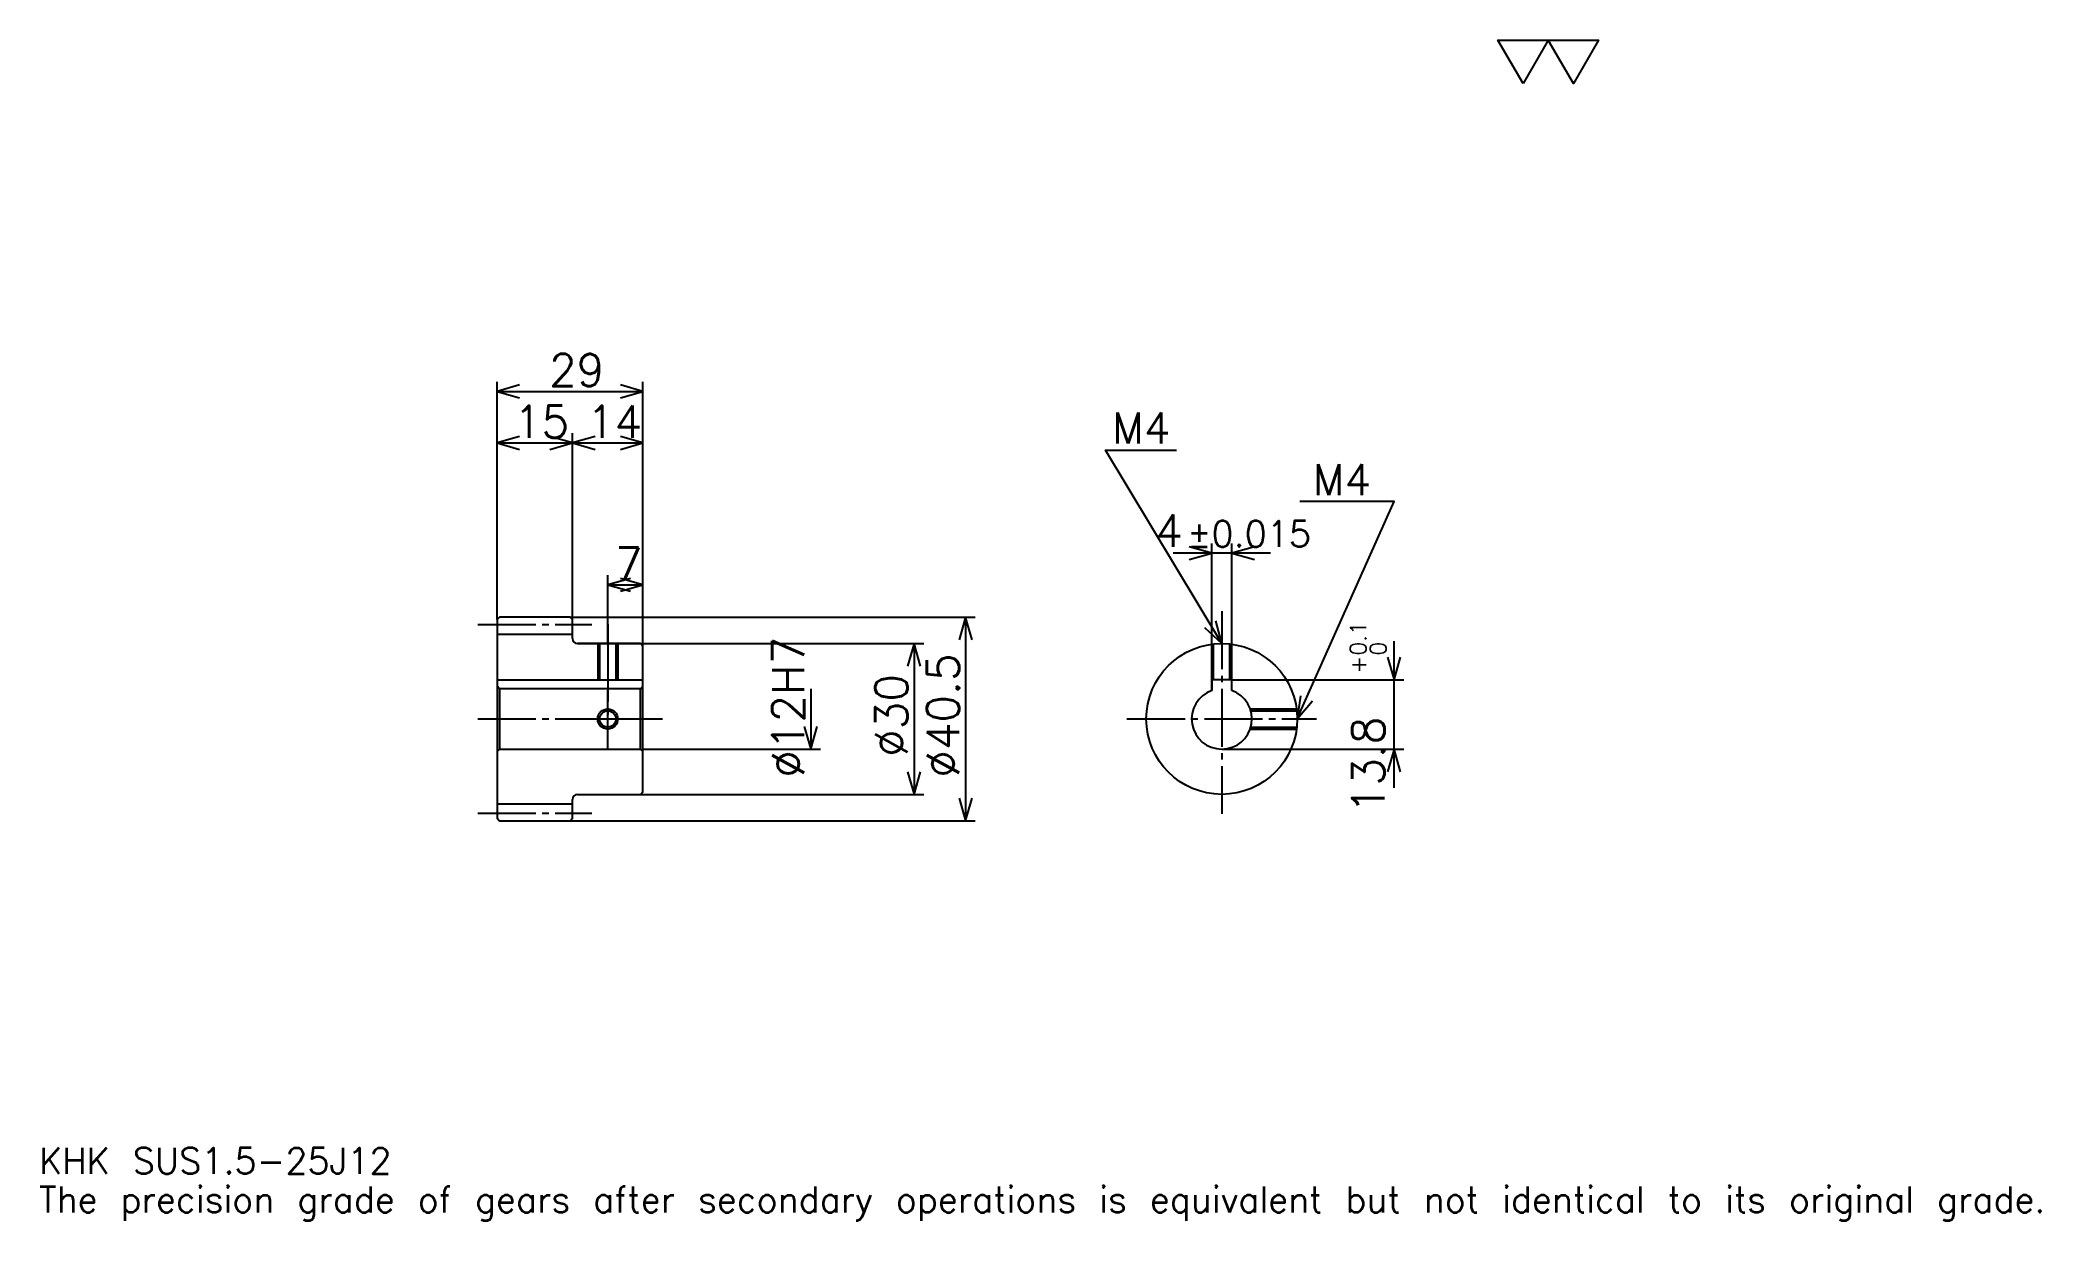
# Model space of a CAD drawing. Extents: x 13 to 411, y 5 to 240.
import ezdxf

# ---------------------------------------------------------------- set-up
doc = ezdxf.new("R2010")
doc.units = 0
doc.linetypes.add('DASHDOT', pattern=[15.391305, 11.543478, -1.282609, 1.282609, -1.282609])
doc.layers.get('0').update_dxf_attribs({"linetype": 'CONTINUOUS'})
doc.layers.add('DASHDOT', color=6, linetype='DASHDOT')
doc.styles.add('KANJI', font='TXT', dxfattribs={"bigfont": 'BIGFONT'})

msp = doc.modelspace()

# ---------------------------------------------------------------- linework, layer by layer
at = {"color": 5}
for p, q in [((103.891296, 124.782608), (103.891296, 171.597824)), ((132.891296, 124.782608), (132.891296, 171.597824)), ((103.891296, 169.67392), (132.891296, 169.67392)), ((103.891296, 159.41304), (118.891296, 159.41304)), ((118.891296, 124.782608), (118.891296, 161.33696)), ((118.891296, 159.41304), (132.891296, 159.41304)), ((245.934769, 112.332611), (245.934769, 139.413055)), ((249.934769, 112.332611), (249.934769, 139.413055)), ((257.630432, 137.489136), (238.23912, 137.489136)), ((125.891296, 124.782608), (125.891296, 133.119568)), ((125.891296, 131.195648), (132.891296, 131.195648)), ((103.891296, 124.282608), (103.891296, 124.782608)), ((118.391296, 124.782608), (132.891296, 124.782608)), ((118.891296, 124.282608), (118.891296, 124.782608)), ((125.891296, 119.532608), (125.891296, 124.782608)), ((125.891296, 119.532608), (125.891296, 124.782608)), ((132.891296, 124.782608), (198.945648, 124.782608)), ((132.891296, 119.032608), (132.891296, 124.782608)), ((197.021729, 124.782608), (197.021729, 84.282608)), ((119.891296, 119.532608), (132.891296, 119.532608)), ((132.891296, 119.532608), (188.684784, 119.532608)), ((186.760864, 119.532608), (186.760864, 89.532608)), ((282.173889, 90.83696), (282.173889, 120.028259)), ((249.934769, 112.332611), (284.097839, 112.332611)), ((166.23912, 110.532608), (166.23912, 98.532608)), ((132.891296, 98.532608), (168.16304, 98.532608)), ((247.934769, 98.532608), (284.097839, 98.532608)), ((119.891296, 89.532608), (132.891296, 89.532608)), ((132.891296, 89.532608), (188.684784, 89.532608)), ((118.391296, 84.282608), (132.891296, 84.282608)), ((132.891296, 84.282608), (198.945648, 84.282608))]:
    msp.add_line(p, q, dxfattribs=at)
at = {"color": 4}
for p, q in [((103.891296, 121.407608), (118.891296, 121.407608)), ((103.891296, 112.332611), (132.891296, 112.332611)), ((104.391296, 110.532608), (104.391296, 98.532608)), ((132.391296, 110.532608), (132.891296, 111.032608)), ((132.391296, 98.532608), (132.891296, 98.032608)), ((103.891296, 87.657608), (118.891296, 87.657608))]:
    msp.add_line(p, q, dxfattribs=at)
at = {"color": 7}
msp.add_lwpolyline([(307.82608, 230.869568), (302.823914, 239.540009), (322.832611, 239.540009), (317.830414, 230.869568), (312.828247, 239.540009), (307.82608, 230.869568)], dxfattribs=at)
at = {"color": 5}
for points in [[(108.380424, 170.956512), (103.891296, 169.67392), (108.380424, 168.391296)], [(128.402161, 168.391296), (132.891296, 169.67392), (128.402161, 170.956512)], [(108.380424, 160.695648), (103.891296, 159.41304), (108.380424, 158.130432)], [(114.402168, 158.130432), (118.891296, 159.41304), (114.402168, 160.695648)], [(123.380424, 160.695648), (118.891296, 159.41304), (123.380424, 158.130432)], [(128.402161, 158.130432), (132.891296, 159.41304), (128.402161, 160.695648)], [(247.934769, 119.532608), (224.847809, 158.010864), (238.956512, 158.010864)], [(262.934753, 104.532608), (282.173889, 147.75), (263.447815, 147.75)], [(241.445633, 136.206528), (245.934769, 137.489136), (241.445633, 138.771744)], [(254.423904, 138.771744), (249.934769, 137.489136), (254.423904, 136.206528)], [(130.380432, 132.478256), (125.891296, 131.195648), (130.380432, 129.91304)], [(128.402161, 129.91304), (132.891296, 131.195648), (128.402161, 132.478256)], [(198.304337, 120.29348), (197.021729, 124.782608), (195.73912, 120.29348)], [(244.525299, 122.722107), (247.934769, 119.532608), (246.72496, 124.041901)], [(188.043472, 115.04348), (186.760864, 119.532608), (185.478256, 115.04348)], [(280.891296, 116.821739), (282.173889, 112.332611), (283.456512, 116.821739)], [(263.588715, 109.15535), (262.934753, 104.532608), (265.93219, 108.112091)], [(164.956512, 103.021736), (166.23912, 98.532608), (167.521729, 103.021736)], [(283.456512, 94.04348), (282.173889, 98.532608), (280.891296, 94.04348)], [(185.478256, 94.021736), (186.760864, 89.532608), (188.043472, 94.021736)], [(195.73912, 88.771736), (197.021729, 84.282608), (198.304337, 88.771736)]]:
    msp.add_lwpolyline(points, dxfattribs=at)
at = {"color": 4}
for points in [[(118.891296, 120.532608), (118.891296, 124.282608), (118.391296, 124.782608), (104.391296, 124.782608), (103.891296, 124.282608), (103.891296, 98.032608)], [(119.891296, 89.532608), (132.391296, 89.532608), (132.891296, 90.032608), (132.891296, 119.032608), (132.391296, 119.532608), (119.891296, 119.532608)], [(123.891296, 119.532608), (123.891296, 112.332611)], [(124.271294, 119.532608), (124.271294, 112.332611)], [(127.511299, 119.532608), (127.511299, 112.332611)], [(127.891296, 119.532608), (127.891296, 112.332611)], [(245.934769, 110.189461), (245.934769, 119.398674)], [(246.314774, 112.332611), (246.314774, 119.44487)], [(249.554764, 112.332611), (249.554764, 119.44487)], [(249.934769, 110.189461), (249.934769, 119.398674)], [(249.934769, 110.189461), (249.934769, 112.332611), (245.934769, 112.332611), (245.934769, 110.189461)], [(103.891296, 98.032608), (104.391296, 98.532608), (132.391296, 98.532608), (132.391296, 110.532608), (104.391296, 110.532608), (103.891296, 111.032608)], [(253.591629, 106.532608), (262.800842, 106.532608)], [(253.711929, 106.152611), (262.847046, 106.152611)], [(253.591629, 102.532608), (262.800842, 102.532608)], [(253.711929, 102.912605), (262.847046, 102.912605)], [(103.891296, 98.032608), (103.891296, 84.782608), (104.391296, 84.282608), (118.391296, 84.282608), (118.891296, 84.782608), (118.891296, 88.532608)]]:
    msp.add_lwpolyline(points, dxfattribs=at)
for centre, radius in [((247.934769, 104.532608), 15), ((125.891296, 104.532608), 1.62)]:
    msp.add_circle(centre, radius, dxfattribs=at)
at = {"color": 7}
msp.add_circle((125.891296, 104.532608), 2, dxfattribs=at)
at = {"color": 4}
for centre, radius, start, end in [((119.891296, 120.532608), 1, 180, 270), ((247.934769, 104.532608), 6, 109.47122094, 70.52877906), ((119.891296, 88.532608), 1, 90, 180)]:
    msp.add_arc(centre, radius, start, end, dxfattribs=at)
at = {"layer": 'DASHDOT', "color": 7}
for p, q in [((247.934769, 125.945648), (247.934769, 85.684784)), ((100.043472, 123.282608), (122.73912, 123.282608)), ((125.891296, 119.532608), (125.891296, 104.532608)), ((100.043472, 104.532608), (136.73912, 104.532608)), ((229.086945, 104.532608), (266.782593, 104.532608)), ((100.043472, 85.782608), (122.73912, 85.782608))]:
    msp.add_line(p, q, dxfattribs=at)
for points in [[(125.891296, 123.380432), (125.891296, 108.484779)], [(125.891296, 98.684784), (125.891296, 110.380432)], [(120.043472, 104.532608), (131.73912, 104.532608)]]:
    msp.add_lwpolyline(points, dxfattribs=at)

# ---------------------------------------------------------------- texts
at = {"color": 7, "style": 'KANJI'}
for s, height, p in [('29', 6.413043, (114.222816, 170.699997)), ('15', 6.413043, (107.222816, 160.439133)), ('14', 6.413043, (121.722816, 160.439133)), ('M4', 6.156522, (226.130432, 159.293472)), ('M4', 6.156522, (266.013031, 149.032608)), ('4', 6.413043, (234.696976, 138.771744)), ('%%p0.015', 5.130435, (241.045105, 138.771744)), ('7', 6.413043, (127.307053, 132.221741)), ('KHK SUS1.5-25J12', 5.130435, (12.826087, 14.108696)), ('The precision grade of gears after secondary operations is equivalent but not identical to its original grade.', 5.130435, (12.826087, 6.413043))]:
    msp.add_text(s, height=height, dxfattribs=at).set_placement(p)
for s, height, p in [('%%c12H7', 6.413043, (164.956512, 92.828804)), ('0.1', 3.206522, (276.658691, 117.116219)), ('0', 3.206522, (280.634766, 117.116219)), ('%%c40.5', 6.413043, (195.73912, 92.828804)), ('+', 3.206522, (276.658691, 113.524918)), ('%%c30', 6.413043, (185.478256, 96.997284)), ('13.8', 6.413043, (280.25, 85.766724))]:
    msp.add_text(s, height=height, rotation=90, dxfattribs=at).set_placement(p)

doc.saveas('drawing.dxf')
